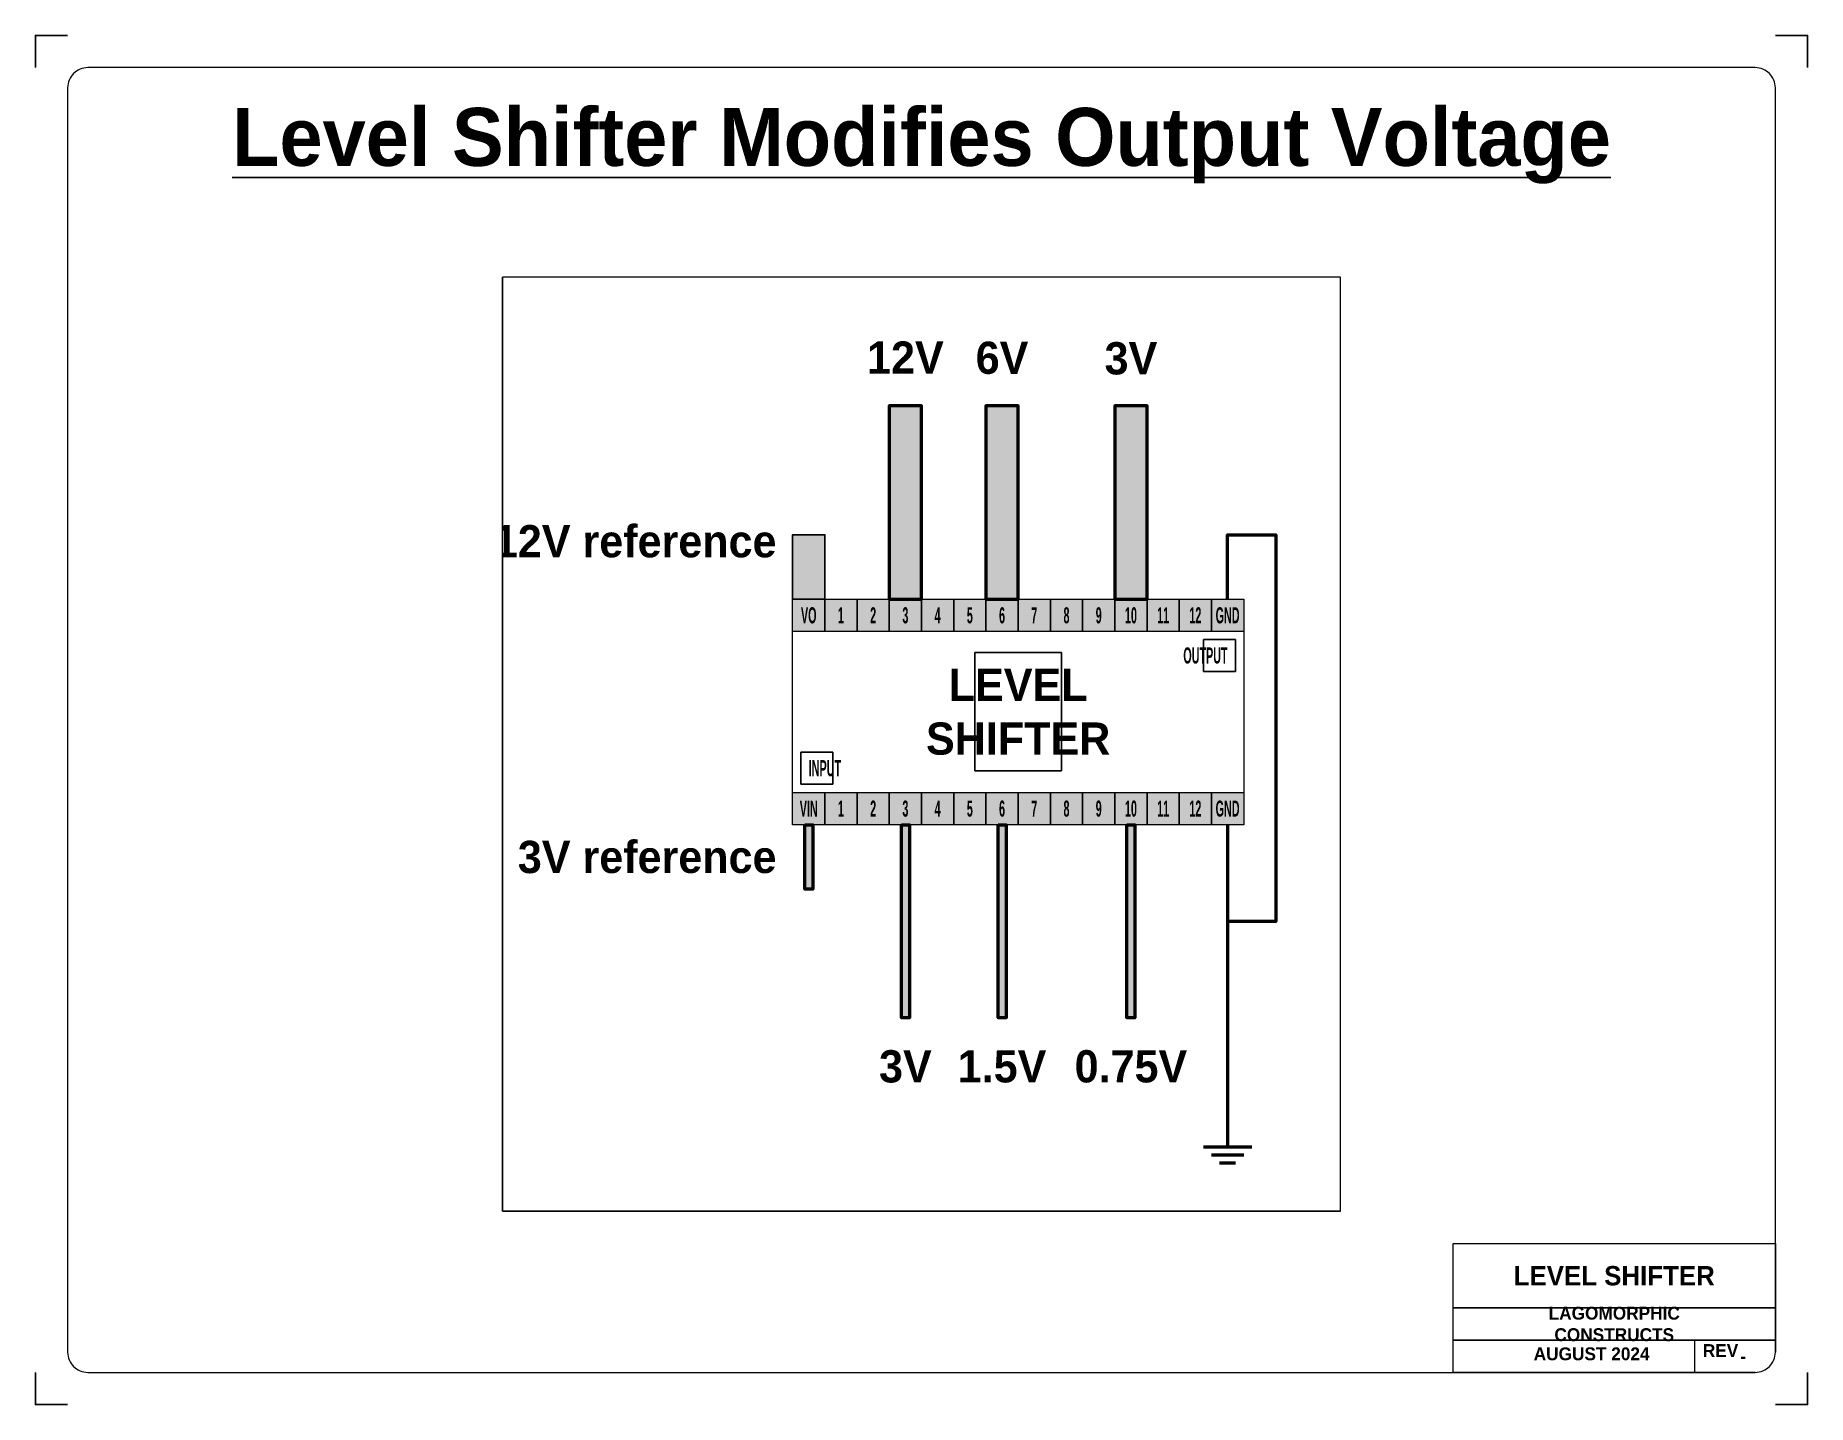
# Paper-space layout 'level-shifter' of a CAD drawing. Header units: inches. Extents: x 0 to 11, y 0 to 8.5.
# The model-space entities are those that its viewports show. They can reach past a viewport. Long polylines and large blocks are cut down to what shows.
import ezdxf
from ezdxf.enums import TextEntityAlignment as Align

# ---------------------------------------------------------------- set-up
doc = ezdxf.new("R2010")
doc.units = ezdxf.units.IN
doc.header["$MEASUREMENT"] = 0
for name, color, linetype in [('E-12V', 241, 'Continuous'), ('E-3.3V', 242, 'Continuous'), ('E-ANNO-COMP', 7, 'Continuous'), ('E-MOD0', 153, 'Continuous'), ('E-TRML-GNRL', 8, 'Continuous'), ('G-ANNO-TEXT', 7, 'Continuous'), ('G-ANNO-TITL', 7, 'Continuous'), ('G-TBLK-TEXT', 7, 'Continuous')]:
    doc.layers.add(name, color=color, linetype=linetype)
doc.layers.add('E-GRND', color=7, linetype='Continuous', true_color=0x404040)
for name, color, linetype, lineweight in [('E-LEDB', 152, 'Continuous', 50), ('E-LEDG', 110, 'Continuous', 50), ('E-LEDR', 240, 'Continuous', 50), ('E-OUTL', 7, 'Continuous', 15), ('E-WIRE-3.3V', 242, 'Continuous', 50), ('G-TBLK', 7, 'Continuous', 15)]:
    doc.layers.add(name, color=color, linetype=linetype, lineweight=lineweight)
doc.layers.add('E-WIRE-GRND', color=7, linetype='Continuous', lineweight=50, true_color=0x404040)
doc.layers.add('G-TBLK-NPLT', color=7, linetype='Continuous', plot=False)
doc.layers.add('G-VPRT', color=7, linetype='Continuous', plot=False)
doc.layers.get('E-MOD0').off()
doc.styles.add('PIN-ANNO', font='cityb___.ttf', dxfattribs={"width": 0.5, "height": 0.05})
doc.styles.add('RJR', font='cityb___.ttf', dxfattribs={"height": 0.1})
doc.styles.add('slide-title', font='cityb___.ttf', dxfattribs={"height": 0.36})
doc.styles.add('TEXT 0.08', font='cityb___.ttf', dxfattribs={"height": 0.08})
doc.styles.add('TEXT 0.12', font='cityb___.ttf', dxfattribs={"height": 0.12})

# ---------------------------------------------------------------- blocks, each defined once
blk = doc.blocks.new('title-block-11x8.5')
blk.add_lwpolyline([(0.325, 0.2), (10.675, 0.2, 0.414214), (10.8, 0.325), (10.8, 8.175, 0.414214), (10.675, 8.3), (0.325, 8.3, 0.414214), (0.2, 8.175), (0.2, 0.325, 0.414214)], format="xyb", close=True)
for points in [[(8.8, 1), (10.8, 1), (10.8, 0.6), (8.8, 0.6)], [(8.8, 0.6), (10.8, 0.6), (10.8, 0.4), (8.8, 0.4)]]:
    blk.add_lwpolyline(points, close=True)
for points in [[(10.675, 0.2), (8.8, 0.2), (8.8, 0.4), (10.8, 0.4), (10.8, 0.325)], [(10.3, 0.2), (10.3, 0.4)]]:
    blk.add_lwpolyline(points)
at = {"layer": 'G-TBLK-NPLT'}
for points in [[(0, 8.3), (0, 8.5), (0.2, 8.5)], [(11, 8.3), (11, 8.5), (10.8, 8.5)], [(0, 0.2), (0, 0), (0.2, 0)], [(11, 0.2), (11, 0), (10.8, 0)]]:
    blk.add_lwpolyline(points, dxfattribs=at)
at = {"style": 'TEXT 0.08'}
blk.add_attdef('rev', text='', height=0.08, dxfattribs=at).set_placement((10.6, 0.3), align=Align.MIDDLE_CENTER)
at = {"layer": 'G-TBLK-TEXT', "char_height": 0.08, "style": 'TEXT 0.08'}
for s, width, insert, attachment_point in [('LAGOMORPHIC CONSTRUCTS', 1.175, (9.8, 0.5), 5), ('REV', 0.08, (10.35, 0.375), 1)]:
    blk.add_mtext_dynamic_manual_height_columns(s, width=width, gutter_width=0.3, heights=[0], dxfattribs=dict(at, insert=insert, attachment_point=attachment_point))
at = {"layer": 'G-TBLK-TEXT'}
for tag, height, style, p in [('DWG-TITLE', 0.12, 'TEXT 0.12', (9.8, 0.8)), ('DATE', 0.08, 'TEXT 0.08', (9.55, 0.3))]:
    blk.add_attdef(tag, text='', height=height, dxfattribs=dict(at, style=style)).set_placement(p, align=Align.MIDDLE_CENTER)
blk = doc.blocks.new('gnd')
for p, q in [((-0.075, 0), (0.075, 0)), ((-0.05, -0.025), (0.05, -0.025)), ((-0.025, -0.05), (0.025, -0.05))]:
    blk.add_line(p, q)
blk = doc.blocks.new('filled-terminal')
h = blk.add_hatch(color=256)
h.dxf.hatch_style = 1
h.paths.add_polyline_path([(0.1, 0.1), (0, 0.1), (0, 0), (0.1, 0)])
at = {"layer": 'E-OUTL'}
blk.add_lwpolyline([(0, 0.1), (0.1, 0.1), (0.1, 0), (0, 0)], close=True, dxfattribs=at)
blk = doc.blocks.new('level-shifter')
h = blk.add_hatch(color=256)
h.dxf.hatch_style = 1
h.paths.add_polyline_path([(0.4, 0.6), (0.3, 0.6), (0.2, 0.6), (0.1, 0.6), (0, 0.6), (0, 0.1), (0.1, 0.1), (0.2, 0.1), (0.3, 0.1), (0.4, 0.1), (0.5, 0.1), (0.6, 0.1), (0.7, 0.1), (0.8, 0.1), (0.9, 0.1), (1, 0.1), (1.1, 0.1), (1.2, 0.1), (1.3, 0.1), (1.4, 0.1), (1.4, 0.6), (1.3, 0.6), (1.2, 0.6), (1.1, 0.6), (1, 0.6), (0.9, 0.6), (0.8, 0.6), (0.7, 0.6), (0.6, 0.6), (0.5, 0.6)])
h.paths.add_polyline_path([(0.4443, 0.5628), (0.4443, 0.1372), (0.9557, 0.1372), (0.9557, 0.5628)], flags=24)
at = {"layer": 'E-12V'}
blk.add_blockref('filled-terminal', (0, 0.6), dxfattribs=at)
at = {"layer": 'E-3.3V'}
blk.add_blockref('filled-terminal', (0, 0), dxfattribs=at)
at = {"layer": 'E-GRND'}
for p in [(1.3, 0.6), (1.3, 0)]:
    blk.add_blockref('filled-terminal', p, dxfattribs=at)
at = {"layer": 'E-TRML-GNRL'}
for p in [(0.1, 0.6), (0.2, 0.6), (0.3, 0.6), (0.4, 0.6), (0.5, 0.6), (0.6, 0.6), (0.7, 0.6), (0.8, 0.6), (0.9, 0.6), (1, 0.6), (1.1, 0.6), (1.2, 0.6), (0.1, 0), (0.2, 0), (0.3, 0), (0.4, 0), (0.5, 0), (0.6, 0), (0.7, 0), (0.8, 0), (0.9, 0), (1, 0), (1.1, 0), (1.2, 0)]:
    blk.add_blockref('filled-terminal', p, dxfattribs=at)
at = {"layer": 'E-ANNO-COMP', "style": 'PIN-ANNO', "width": 0.5}
for s, p in [('VO', (0.05, 0.65)), ('1', (0.15, 0.65)), ('2', (0.25, 0.65)), ('3', (0.35, 0.65)), ('4', (0.45, 0.65)), ('5', (0.55, 0.65)), ('6', (0.65, 0.65)), ('7', (0.75, 0.65)), ('8', (0.85, 0.65)), ('9', (0.95, 0.65)), ('10', (1.05, 0.65)), ('11', (1.15, 0.65)), ('12', (1.25, 0.65)), ('GND', (1.35, 0.65)), ('VIN', (0.05, 0.05)), ('1', (0.15, 0.05)), ('2', (0.25, 0.05)), ('3', (0.35, 0.05)), ('4', (0.45, 0.05)), ('5', (0.55, 0.05)), ('6', (0.65, 0.05)), ('7', (0.75, 0.05)), ('8', (0.85, 0.05)), ('9', (0.95, 0.05)), ('10', (1.05, 0.05)), ('11', (1.15, 0.05)), ('12', (1.25, 0.05)), ('GND', (1.35, 0.05))]:
    blk.add_text(s, height=0.05, dxfattribs=at).set_placement(p, align=Align.MIDDLE_CENTER)
at = {"layer": 'E-ANNO-COMP', "insert": (0.7, 0.35), "char_height": 0.1, "attachment_point": 5, "style": 'RJR', "bg_fill": 19, "box_fill_scale": 1.5, "bg_fill_color": 256, "bg_fill_transparency": 0}
blk.add_mtext_dynamic_manual_height_columns('LEVEL SHIFTER', width=0.16875, gutter_width=0.5, heights=[0], dxfattribs=at)
blk.add_lwpolyline([(0, 0.6), (1.4, 0.6), (1.4, 0.1), (0, 0.1)], close=True)
at = {"layer": 'E-ANNO-COMP', "char_height": 0.05, "style": 'PIN-ANNO', "bg_fill": 19, "box_fill_scale": 1.5, "bg_fill_color": 256, "bg_fill_transparency": 0}
for s, insert, attachment_point in [('OUTPUT', (1.35, 0.525), 6), ('INPUT', (0.05, 0.175), 4)]:
    blk.add_mtext_dynamic_manual_height_columns(s, width=0.05, gutter_width=0.5, heights=[0], dxfattribs=dict(at, insert=insert, attachment_point=attachment_point))
at = {"layer": 'E-OUTL'}
blk.add_lwpolyline([(0, 0.7), (1.4, 0.7), (1.4, 0), (0, 0)], close=True, dxfattribs=at)

msp = doc.modelspace()

# ---------------------------------------------------------------- hatches: boundary and pattern name
at = {"layer": 'E-12V'}
h = msp.add_hatch(color=256, dxfattribs=at)
h.dxf.hatch_style = 1
h.paths.add_polyline_path([(12.7, 8.9), (12.8, 8.9), (12.8, 9.1), (12.7, 9.1)])
at = {"layer": 'E-LEDB'}
h = msp.add_hatch(color=256, dxfattribs=at)
h.dxf.hatch_style = 1
h.paths.add_polyline_path([(13.7, 8.9), (13.8, 8.9), (13.8, 9.5), (13.7, 9.5)])
h = msp.add_hatch(color=256, dxfattribs=at)
h.dxf.hatch_style = 1
h.paths.add_polyline_path([(13.7375, 8.2), (13.7625, 8.2), (13.7625, 7.6), (13.7375, 7.6)])
at = {"layer": 'E-LEDG'}
h = msp.add_hatch(color=256, dxfattribs=at)
h.dxf.hatch_style = 1
h.paths.add_polyline_path([(13.3, 8.9), (13.4, 8.9), (13.4, 9.5), (13.3, 9.5)])
h = msp.add_hatch(color=256, dxfattribs=at)
h.dxf.hatch_style = 1
h.paths.add_polyline_path([(13.3375, 8.2), (13.3625, 8.2), (13.3625, 7.6), (13.3375, 7.6)])
at = {"layer": 'E-LEDR'}
h = msp.add_hatch(color=256, dxfattribs=at)
h.dxf.hatch_style = 1
h.paths.add_polyline_path([(13, 8.9), (13.1, 8.9), (13.1, 9.5), (13, 9.5)])
h = msp.add_hatch(color=256, dxfattribs=at)
h.dxf.hatch_style = 1
h.paths.add_polyline_path([(13.0375, 8.2), (13.0625, 8.2), (13.0625, 7.6), (13.0375, 7.6)])
at = {"layer": 'E-WIRE-3.3V'}
h = msp.add_hatch(color=256, dxfattribs=at)
h.dxf.hatch_style = 1
h.paths.add_polyline_path([(12.7375, 8.2), (12.7625, 8.2), (12.7625, 8), (12.7375, 8)])

# ---------------------------------------------------------------- linework, layer by layer
at = {"layer": 'E-12V'}
msp.add_lwpolyline([(12.7, 8.9), (12.8, 8.9), (12.8, 9.1), (12.7, 9.1)], close=True, dxfattribs=at)
at = {"layer": 'E-LEDB'}
for points in [[(13.7, 8.9), (13.8, 8.9), (13.8, 9.5), (13.7, 9.5)], [(13.7375, 8.2), (13.7625, 8.2), (13.7625, 7.6), (13.7375, 7.6)]]:
    msp.add_lwpolyline(points, close=True, dxfattribs=at)
at = {"layer": 'E-LEDG'}
for points in [[(13.3, 8.9), (13.4, 8.9), (13.4, 9.5), (13.3, 9.5)], [(13.3375, 8.2), (13.3625, 8.2), (13.3625, 7.6), (13.3375, 7.6)]]:
    msp.add_lwpolyline(points, close=True, dxfattribs=at)
at = {"layer": 'E-LEDR'}
for points in [[(13, 8.9), (13.1, 8.9), (13.1, 9.5), (13, 9.5)], [(13.0375, 8.2), (13.0625, 8.2), (13.0625, 7.6), (13.0375, 7.6)]]:
    msp.add_lwpolyline(points, close=True, dxfattribs=at)
at = {"layer": 'E-WIRE-3.3V'}
msp.add_lwpolyline([(12.7375, 8.2), (12.7625, 8.2), (12.7625, 8), (12.7375, 8)], close=True, dxfattribs=at)
at = {"layer": 'E-WIRE-GRND'}
for points in [[(14.05, 8.9), (14.05, 9.1), (14.2, 9.1), (14.2, 7.9), (14.05, 7.9)], [(14.05, 8.2), (14.05, 7.2)]]:
    msp.add_lwpolyline(points, dxfattribs=at)
at = {"layer": 'G-VPRT'}
msp.add_lwpolyline([(11.8, 7), (14.4, 7), (14.4, 9.9), (11.8, 9.9)], close=True, dxfattribs=at)

# ---------------------------------------------------------------- block references
at = {"layer": 'E-WIRE-GRND'}
msp.add_blockref('gnd', (14.05, 7.2), dxfattribs=at)

# ---------------------------------------------------------------- texts
at = {"layer": 'G-ANNO-TEXT', "style": 'RJR'}
for s, p in [('12V', (13.05, 9.7)), ('6V', (13.35, 9.6995)), ('3V', (13.75, 9.6979)), ('3V', (13.05, 7.5)), ('1.5V', (13.35, 7.5)), ('0.75V', (13.75, 7.5))]:
    msp.add_text(s, height=0.1, dxfattribs=at).set_placement(p, align=Align.TOP_CENTER)
msp.add_text('12V reference', height=0.1, dxfattribs=at).set_placement((12.65, 9), align=Align.BOTTOM_RIGHT)
msp.add_text('3V reference', height=0.1, dxfattribs=at).set_placement((12.65, 8.1), align=Align.MIDDLE_RIGHT)

# ---------------------------------------------------------------- next in the draw order: block references
at = {"layer": 'E-MOD0'}
msp.add_blockref('level-shifter', (12.7, 8.2), dxfattribs=at)

psp = doc.layouts.new('level-shifter')

# ---------------------------------------------------------------- block references
at = {"layer": 'G-TBLK'}
ref = psp.add_blockref('title-block-11x8.5', (0, 0), dxfattribs=at)
ref.add_attrib('rev', '-', dxfattribs={"layer": '0', "height": 0.08, "style": 'TEXT 0.08'}).set_placement((10.6, 0.3), align=Align.MIDDLE_CENTER)
ref.add_attrib('DATE', 'AUGUST 2024', (9.3, 0.275), dxfattribs={"layer": 'G-TBLK-TEXT', "height": 0.08, "style": 'TEXT 0.08'})
ref.add_attrib('DWG-TITLE', 'LEVEL SHIFTER', dxfattribs={"layer": 'G-TBLK-TEXT', "height": 0.12, "style": 'TEXT 0.12'}).set_placement((9.8, 0.8), align=Align.MIDDLE_CENTER)

# ---------------------------------------------------------------- texts
at = {"layer": 'G-ANNO-TITL', "insert": (5.5, 8.05), "char_height": 0.36, "attachment_point": 2, "style": 'slide-title'}
psp.add_mtext_dynamic_manual_height_columns('{\\LLevel Shifter Modifies Output Voltage}', width=9.67726, gutter_width=1, heights=[0], dxfattribs=at)

# ---------------------------------------------------------------- viewports
at = {"layer": 'G-VPRT'}
psp.add_viewport(center=(5.5, 4.1), size=(5.2, 5.8), view_center_point=(13.1, 8.45), view_height=2.9, dxfattribs=at)

doc.saveas('drawing.dxf')
